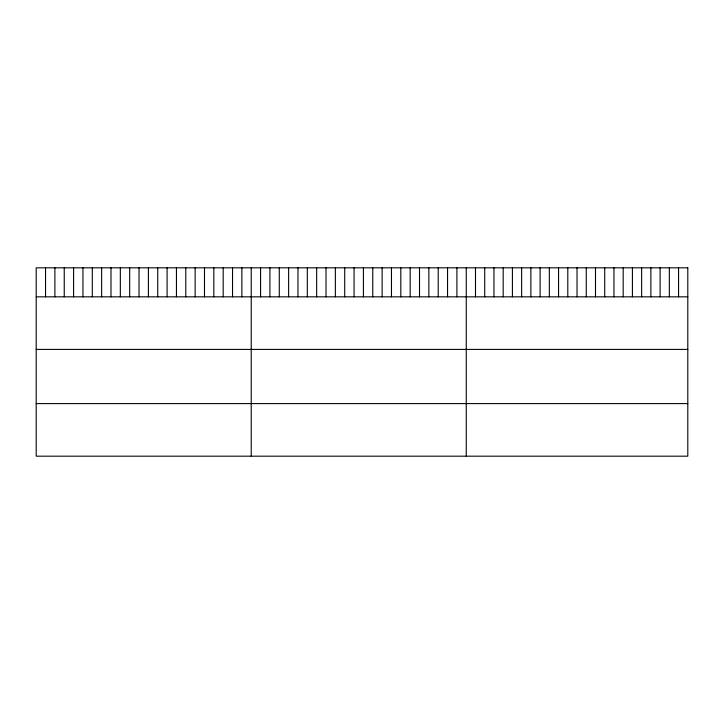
<?xml version="1.0" encoding="UTF-8"?>
<svg xmlns="http://www.w3.org/2000/svg" width="724" height="724" viewBox="0 0 724 724"><rect width="100%" height="100%" fill="white"/><g stroke="black" fill="none" stroke-linecap="round" stroke-linejoin="round"><path stroke-width="1.09" d="M36.2 296.831L687.8 296.831M36.2 349.411L687.8 349.411M36.2 403.594L687.8 403.594M678.569 267.817L678.569 296.831M669.338 267.817L669.338 296.831M660.107 267.817L660.107 296.831M650.876 267.817L650.876 296.831M641.645 267.817L641.645 296.831M632.414 267.817L632.414 296.831M623.183 267.817L623.183 296.831M613.952 267.817L613.952 296.831M604.721 267.817L604.721 296.831M595.49 267.817L595.49 296.831M586.259 267.817L586.259 296.831M577.028 267.817L577.028 296.831M567.797 267.817L567.797 296.831M558.566 267.817L558.566 296.831M549.335 267.817L549.335 296.831M540.104 267.817L540.104 296.831M530.873 267.817L530.873 296.831M521.642 267.817L521.642 296.831M512.411 267.817L512.411 296.831M503.18 267.817L503.18 296.831M493.949 267.817L493.949 296.831M484.718 267.817L484.718 296.831M475.487 267.817L475.487 296.831M466.256 267.817L466.256 456.183M456.907 267.817L456.907 296.831M447.559 267.817L447.559 296.831M438.21 267.817L438.21 296.831M428.861 267.817L428.861 296.831M419.513 267.817L419.513 296.831M410.164 267.817L410.164 296.831M400.815 267.817L400.815 296.831M391.467 267.817L391.467 296.831M382.118 267.817L382.118 296.831M372.769 267.817L372.769 296.831M363.421 267.817L363.421 296.831M354.063 267.817L354.063 296.831M344.714 267.817L344.714 296.831M335.366 267.817L335.366 296.831M326.017 267.817L326.017 296.831M316.669 267.817L316.669 296.831M307.32 267.817L307.32 296.831M297.971 267.817L297.971 296.831M288.623 267.817L288.623 296.831M279.274 267.817L279.274 296.831M269.925 267.817L269.925 296.831M260.577 267.817L260.577 296.831M251.228 267.817L251.228 456.183M241.879 267.817L241.879 296.831M232.531 267.817L232.531 296.831M223.182 267.817L223.182 296.831M213.833 267.817L213.833 296.831M204.485 267.817L204.485 296.831M195.136 267.817L195.136 296.831M185.787 267.817L185.787 296.831M176.439 267.817L176.439 296.831M167.09 267.817L167.09 296.831M157.742 267.817L157.742 296.831M148.393 267.817L148.393 296.831M139.035 267.817L139.035 296.831M129.687 267.817L129.687 296.831M120.338 267.817L120.338 296.831M110.989 267.817L110.989 296.831M101.641 267.817L101.641 296.831M92.292 267.817L92.292 296.831M82.943 267.817L82.943 296.831M73.595 267.817L73.595 296.831M64.246 267.817L64.246 296.831M54.897 267.817L54.897 296.831M45.549 267.817L45.549 296.831M687.8 267.817L36.2 267.817L36.2 456.183L687.8 456.183L687.8 267.817"/></g></svg>
